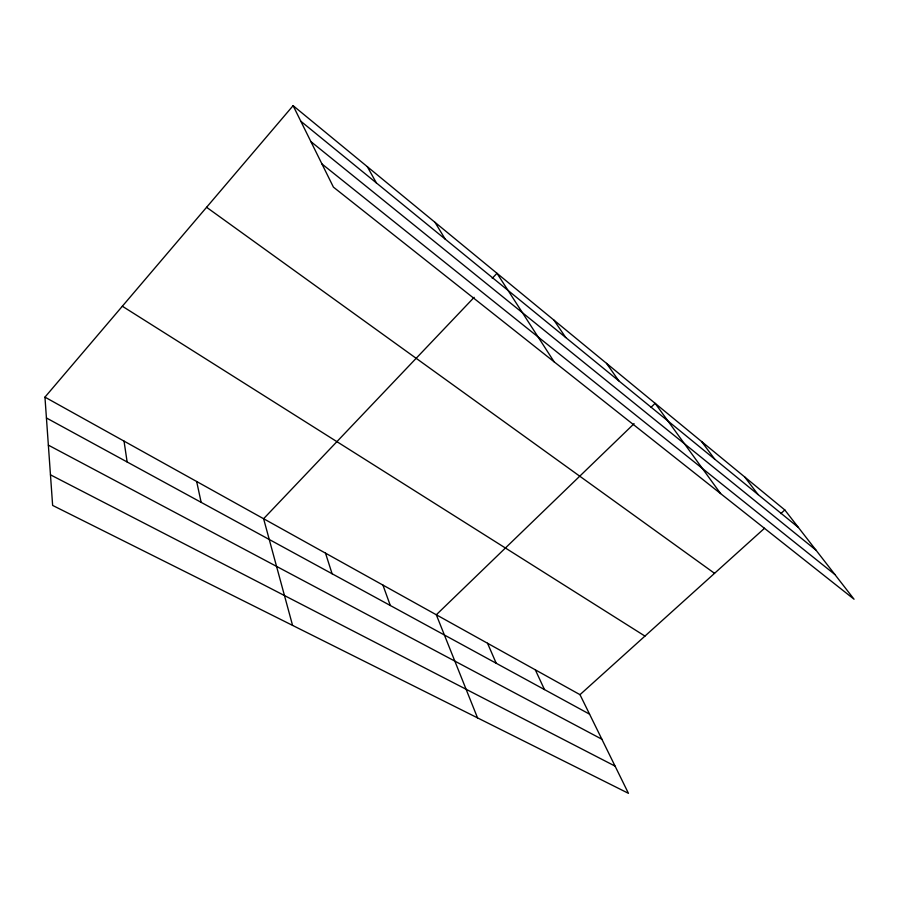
<?xml version="1.0" encoding="UTF-8"?>
<svg xmlns="http://www.w3.org/2000/svg" width="899" height="899" viewBox="0 0 899 899"><rect width="100%" height="100%" fill="white"/><g stroke="black" fill="none" stroke-linecap="round" stroke-linejoin="round"><path stroke-width="1.35" d="M44.95 397.133L579.99 694.669L628.446 793.334L52.636 505.418L44.95 397.133L293.108 105.666L784.816 509.958L854.05 599.217L333.417 187.127L293.108 105.666M474.155 297.322L263.609 518.723L292.568 625.389M492.236 278.308L496.99 273.307L554.155 361.848M634.076 423.687L436.307 614.77L477.526 717.874M651.123 407.213L655.135 403.336L720.593 493.573M579.99 694.669L764.543 528.241M780.759 513.621L784.816 509.958M50.468 474.829L615.073 766.117M48.355 445.14L601.869 739.225M46.433 417.968L589.564 714.166M122.343 306.233L644.954 636.087M206.59 207.287L714.548 573.326M321.943 163.944L834.879 574.506M310.874 141.581L816 550.154M300.794 121.208L798.447 527.522M744.687 476.964L758.104 494.585M701.568 441.51L714.716 459.164M606.522 363.353L618.849 380.884M553.964 320.156L565.729 337.518M435.004 222.334L445.174 239.089M367.32 166.686L376.378 182.924M535.321 669.834L544.479 689.578M487.539 643.257L496.214 663.26M382.918 585.08L390.323 605.51M325.505 553.155L332.102 573.764M196.656 481.493L201.14 502.339M124.028 441.106L127.141 461.985"/></g></svg>
